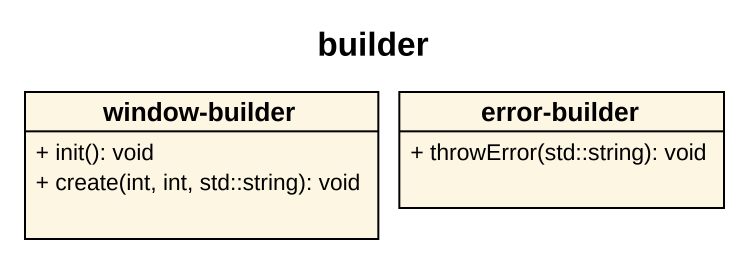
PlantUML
@startuml
title builder
hide circle
hide empty members
skinparam classAttributeIconSize 0
class "window-builder" as window_builder {
  + init(): void
  + create(int, int, std::string): void
}
class "error-builder" as error_builder {
  + throwError(std::string): void
}
@enduml
